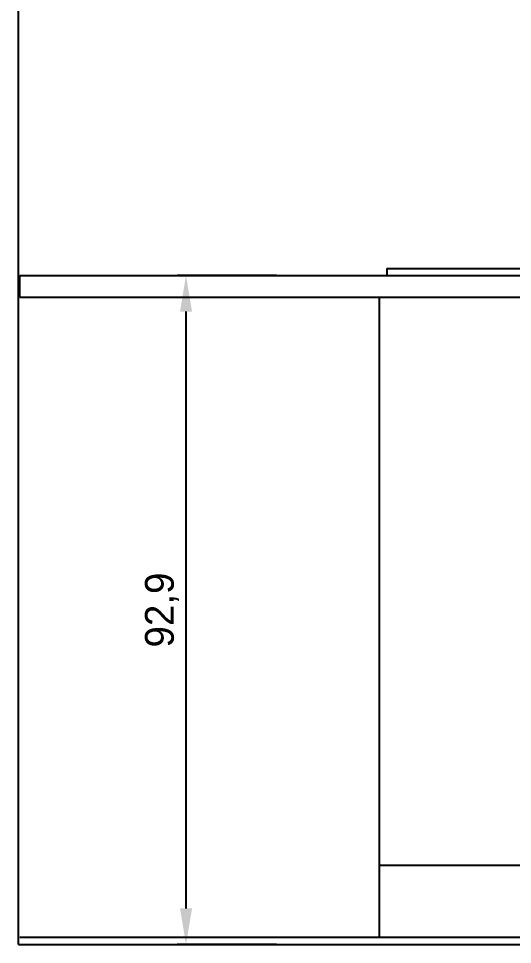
# Model space of a CAD drawing. Header units: millimetres. Extents: x 976 to 9349, y -1578 to 2211.
# Drawn here: x 6530.1 to 6598.8, y -689.7 to -561.1 of the extents above; entities that cross this region are included whole.
import ezdxf

# ---------------------------------------------------------------- set-up
doc = ezdxf.new("R2010")
doc.units = ezdxf.units.MM
for name, color, linetype in [('Inst - woda', 220, 'Continuous'), ('Meble', 42, 'Continuous'), ('Płytki', 254, 'Continuous'), ('Urządzenia', 183, 'Continuous'), ('Ściany', 7, 'Continuous')]:
    doc.layers.add(name, color=color, linetype=linetype)
doc.dimstyles.new('ISO-25', dxfattribs={"dimtxt": 4, "dimasz": 5, "dimexe": 1.25, "dimexo": 0.625, "dimgap": 1, "dimtad": 1, "dimtxsty": 'Standard', "dimcen": 2.5, "dimadec": 0, "dimazin": 0, "dimtfac": 1, "dimtmove": 0, "dimatfit": 3, "dimfxl": 1, "dimarcsym": 0})

# ---------------------------------------------------------------- blocks, each defined once
blk = doc.blocks.new('Z$W@#30836')
for q in [(0, 257.2), (252.2, 0)]:
    blk.add_line((0, 0), q)
blk = doc.blocks.new('Z$W@#12423')
for p, q in [((0, 1), (0, 0)), ((0, 1), (78, 1)), ((0, 0), (78, 0)), ((78, 1), (78, 0))]:
    blk.add_line(p, q)
blk = doc.blocks.new('Z$W@#292')
for p, q in [((0, 1.5), (15, 1.5)), ((0, 1.5), (0, 0)), ((2.5, 0), (2.5, 1.5)), ((12.5, 0), (12.5, 1.5)), ((15, 1.5), (15, 0)), ((0, 0), (15, 0))]:
    blk.add_line(p, q)
blk = doc.blocks.new('Z$W@#22725')
for p, q in [((0, 0), (0, 88.9)), ((0, 88.9), (80, 88.9)), ((80, 0), (80, 88.9)), ((0, 10), (80, 10)), ((0, 0), (80, 0))]:
    blk.add_line(p, q)
blk.add_blockref('Z$W@#292', (32.5, 81.575))
blk = doc.blocks.new('Z$W@#2324')
for p, q in [((0, 0), (0, 3)), ((0, 3), (251, 3)), ((0, 0), (251, 0))]:
    blk.add_line(p, q)
blk = doc.blocks.new('*D402')
at = {"layer": 'Defpoints', "color": 0}
for p in [(6553.39, -596.81), (6566.61, -596.81), (6566.61, -689.71)]:
    blk.add_point(p, dxfattribs=at)
at = {"layer": 'Inst - woda', "color": 0, "lineweight": -2}
for p, q in [((6565.99, -596.81), (6552.14, -596.81)), ((6553.39, -684.71), (6553.39, -601.81)), ((6565.99, -689.71), (6552.14, -689.71))]:
    blk.add_line(p, q, dxfattribs=at)
at = {"layer": 'Inst - woda', "color": 0}
for points in [[(6554.23, -601.81), (6552.56, -601.81), (6553.39, -596.81)], [(6552.56, -684.71), (6554.23, -684.71), (6553.39, -689.71)]]:
    blk.add_solid(points, dxfattribs=at)
at = {"layer": 'Inst - woda', "color": 0, "insert": (6550.06, -643.26), "char_height": 4, "attachment_point": 5, "rotation": 90}
blk.add_mtext('92,9', dxfattribs=at)

msp = doc.modelspace()

# ---------------------------------------------------------------- linework, layer by layer
at = {"layer": 'Płytki'}
for p, q in [((6530.305, -596.81), (6781.305, -596.81)), ((6530.305, -688.71), (6859.305, -688.71))]:
    msp.add_line(p, q, dxfattribs=at)

# ---------------------------------------------------------------- block references
at = {"layer": 'Meble'}
for name, p in [('Z$W@#2324', (6530.305, -599.81)), ('Z$W@#22725', (6580.305, -688.71))]:
    msp.add_blockref(name, p, dxfattribs=at)
at = {"layer": 'Urządzenia'}
msp.add_blockref('Z$W@#12423', (6581.305, -596.81), dxfattribs=at)
at = {"layer": 'Ściany'}
msp.add_blockref('Z$W@#30836', (6530.105, -689.71), dxfattribs=at)

# ---------------------------------------------------------------- dimensions: what is measured, and where the dimension line sits
at = {"layer": 'Inst - woda'}
dim = msp.add_linear_dim(base=(6553.395, -596.81), p1=(6566.614, -689.71), p2=(6566.614, -596.81), angle=90, dimstyle='ISO-25', dxfattribs=at)
dim.commit()
dim.dimension.update_dxf_attribs({"geometry": '*D402', "text_midpoint": (6550.061, -643.26)})

doc.saveas('drawing.dxf')
